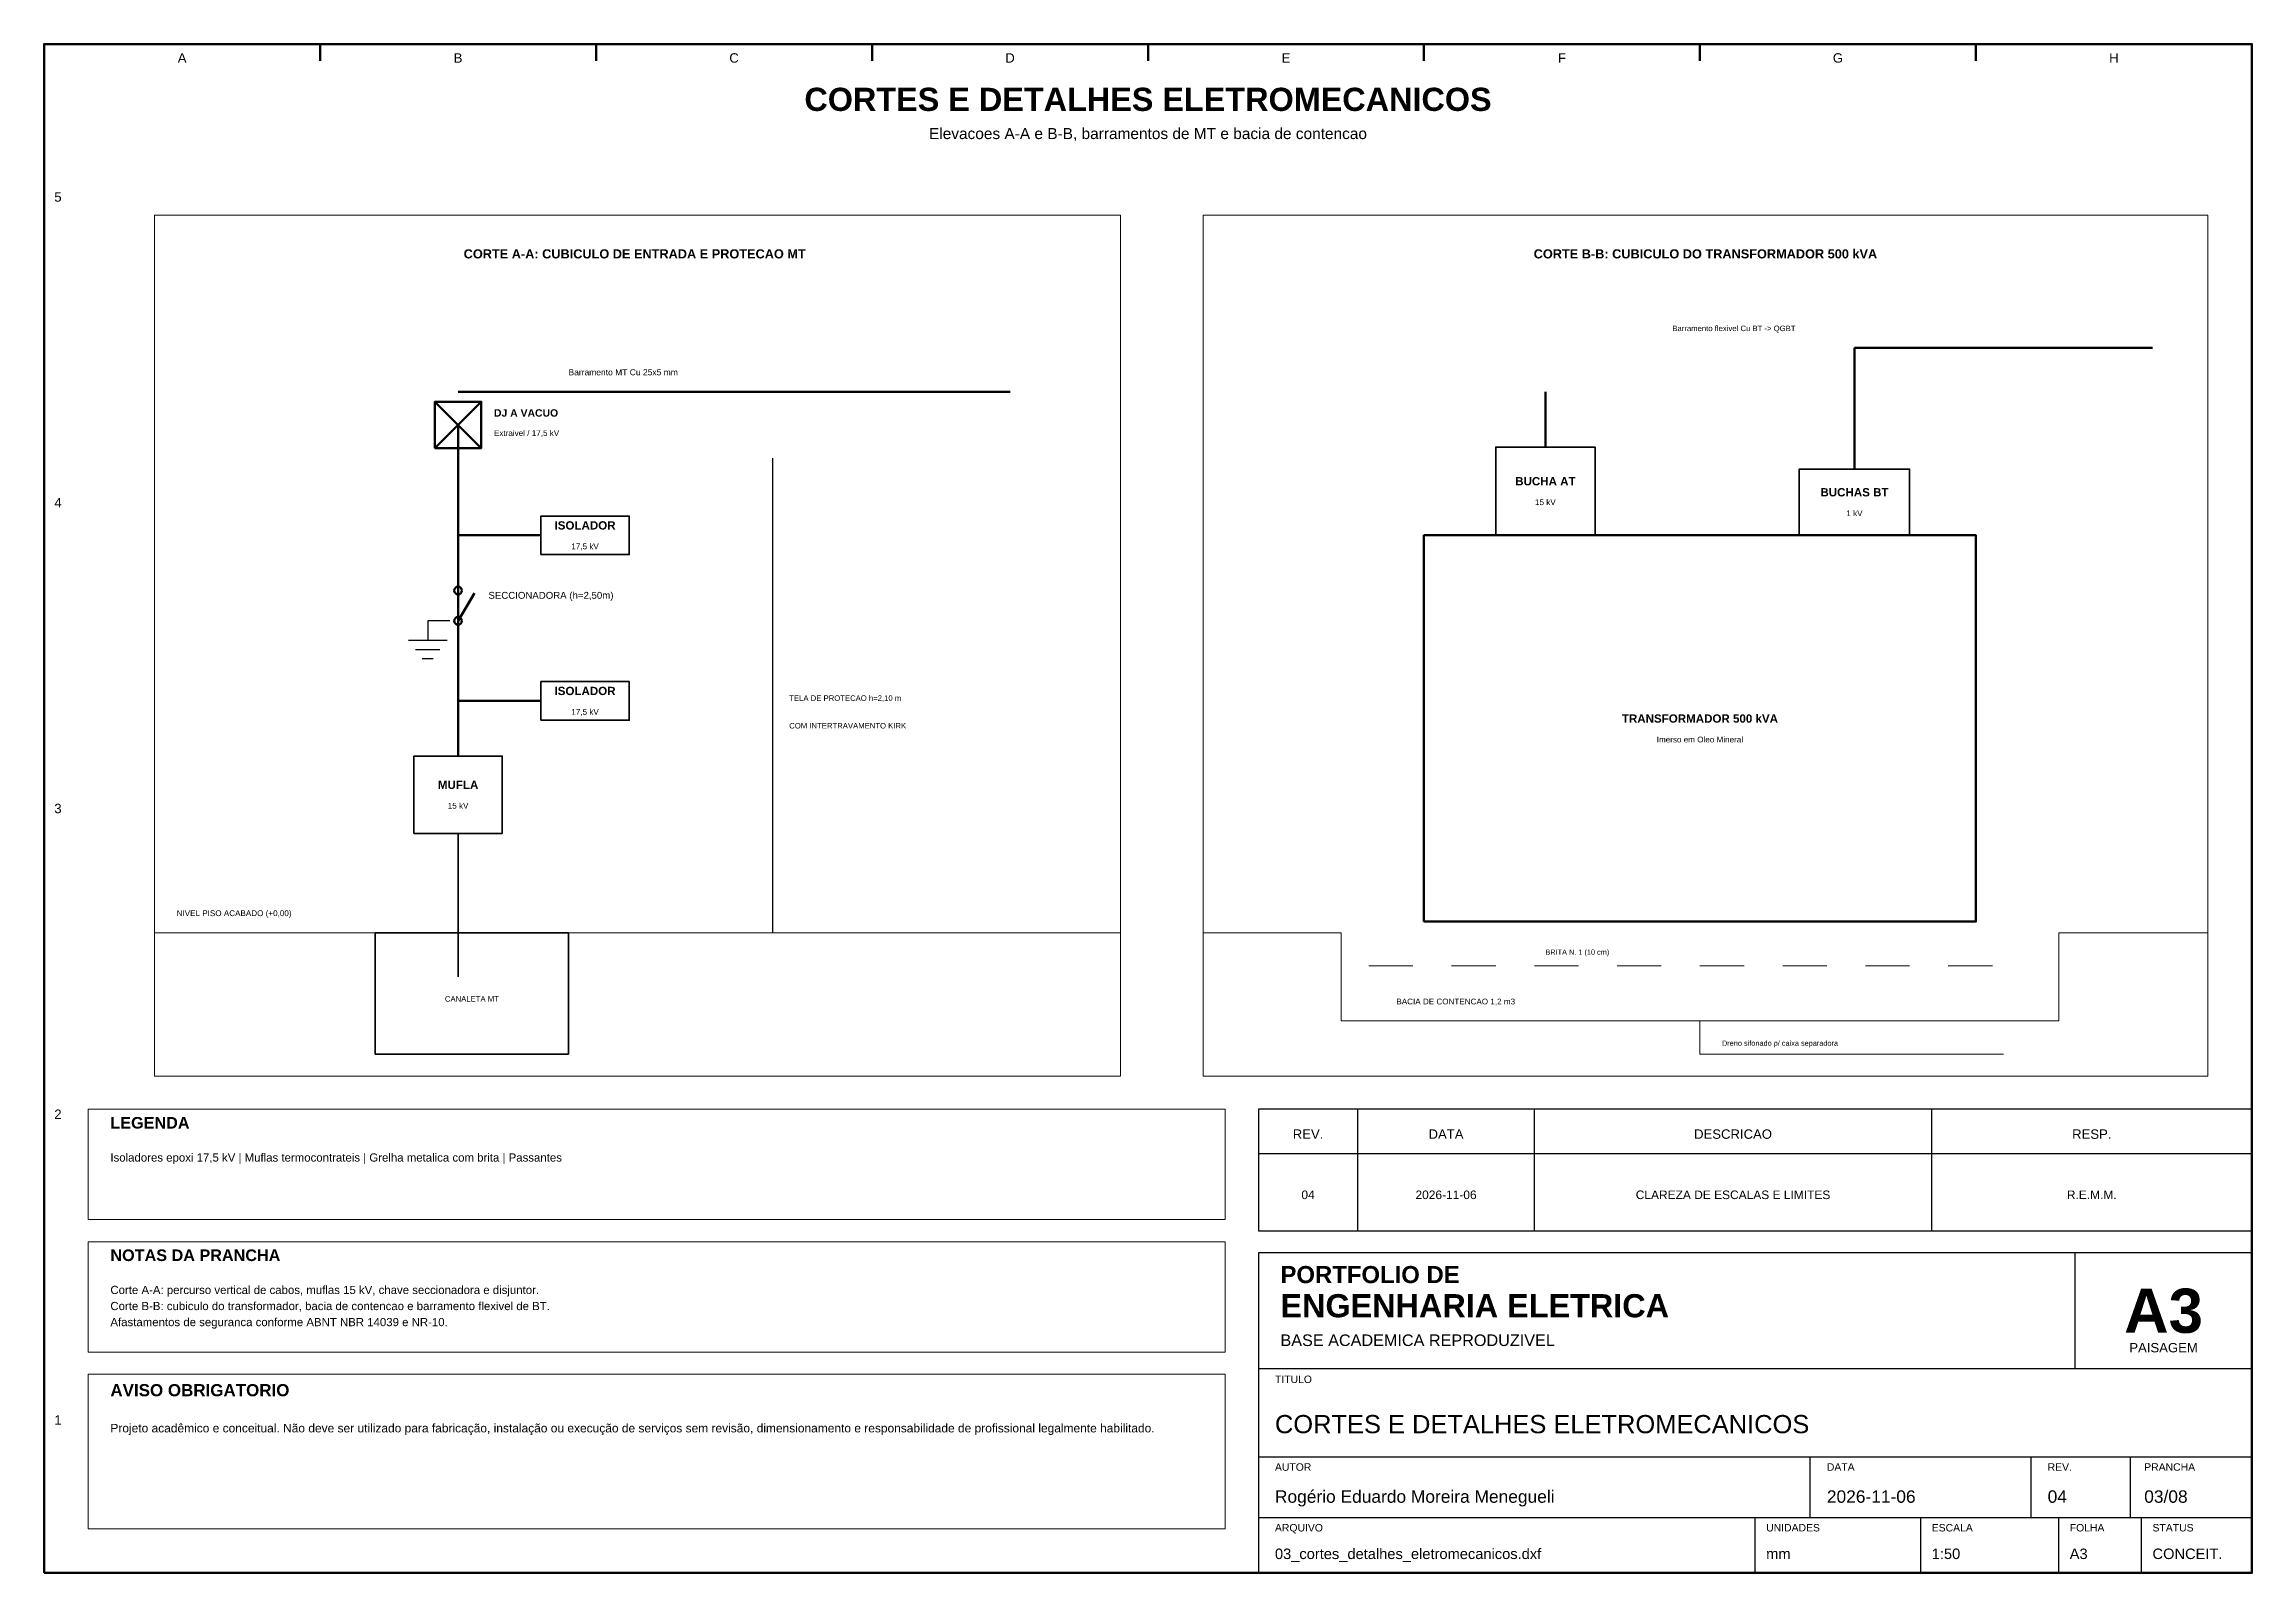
# Model space of a CAD drawing. Header units: millimetres. Extents: x 10 to 410, y 10 to 287.
import ezdxf
from ezdxf.enums import TextEntityAlignment as Align

# ---------------------------------------------------------------- set-up
doc = ezdxf.new("R2010")
doc.units = ezdxf.units.MM
for name, color, linetype, lineweight in [('00_MOLDURA', 7, 'CONTINUOUS', 50), ('01_CARIMBO', 7, 'CONTINUOUS', 25), ('02_TEXTO', 7, 'CONTINUOUS', 18), ('04_EQUIPAMENTOS', 32, 'CONTINUOUS', 35), ('05_POTENCIA', 12, 'CONTINUOUS', 50), ('06_COMANDO', 94, 'CONTINUOUS', 25), ('08_CABOS', 124, 'CONTINUOUS', 35), ('10_ELETROCALHAS', 251, 'CONTINUOUS', 35), ('11_ARQUITETURA', 253, 'CONTINUOUS', 18), ('12_LEGENDA', 7, 'CONTINUOUS', 18), ('13_NOTAS', 7, 'CONTINUOUS', 18)]:
    doc.layers.add(name, color=color, linetype=linetype, lineweight=lineweight)
doc.styles.add('PORTFOLIO_TEXTO', font='arial.ttf')
doc.styles.add('PORTFOLIO_TITULO', font='arialbd.ttf', dxfattribs={"width": 0.92})

# ---------------------------------------------------------------- blocks, each defined once
blk = doc.blocks.new('CARIMBO_A3')
at = {"layer": '01_CARIMBO'}
for p, q in [((148, 37), (148, 58)), ((0, 37), (180, 37)), ((0, 21), (180, 21)), ((100, 10), (100, 21)), ((140, 10), (140, 21)), ((158, 10), (158, 21)), ((0, 10), (180, 10)), ((90, 0), (90, 10)), ((120, 0), (120, 10)), ((145, 0), (145, 10)), ((160, 0), (160, 10))]:
    blk.add_line(p, q, dxfattribs=at)
blk.add_lwpolyline([(0, 0), (180, 0), (180, 58), (0, 58)], close=True, dxfattribs=at)
at = {"layer": '01_CARIMBO', "style": 'PORTFOLIO_TEXTO'}
for s, p in [('TITULO', (3, 34.4)), ('AUTOR', (3, 18.5)), ('DATA', (103, 18.5)), ('REV.', (143, 18.5)), ('PRANCHA', (160.5, 18.5)), ('ARQUIVO', (3, 7.5)), ('UNIDADES', (92, 7.5)), ('ESCALA', (122, 7.5)), ('FOLHA', (147, 7.5)), ('STATUS', (162, 7.5))]:
    blk.add_text(s, height=1.35, dxfattribs=at).set_placement(p)
at = {"layer": '02_TEXTO'}
for s, height, style, p in [('PORTFOLIO DE', 3.1, 'PORTFOLIO_TITULO', (4, 52.5)), ('ENGENHARIA ELETRICA', 4.2, 'PORTFOLIO_TITULO', (4, 46.3)), ('BASE ACADEMICA REPRODUZIVEL', 2.1, 'PORTFOLIO_TEXTO', (4, 41.1))]:
    blk.add_text(s, height=height, dxfattribs=dict(at, style=style)).set_placement(p)
for s, height, style, p in [('A3', 8, 'PORTFOLIO_TITULO', (164, 47.5)), ('PAISAGEM', 1.7, 'PORTFOLIO_TEXTO', (164, 40.8))]:
    blk.add_text(s, height=height, dxfattribs=dict(at, style=style)).set_placement(p, align=Align.MIDDLE_CENTER)
at = {"layer": '02_TEXTO', "style": 'PORTFOLIO_TEXTO'}
for tag, p, height in [('TITULO', (3, 25.3), 3.3), ('AUTOR', (3, 12.7), 2.25), ('DATA', (103, 12.7), 2.25), ('REVISAO', (143, 12.7), 2.25), ('PRANCHA', (160.5, 12.7), 2.25), ('ARQUIVO', (3, 2.5), 1.9), ('UNIDADES', (92, 2.5), 1.9), ('ESCALA', (122, 2.5), 1.9), ('FOLHA', (147, 2.5), 1.9), ('STATUS', (162, 2.5), 1.9)]:
    blk.add_attdef(tag, p, '', height=height, dxfattribs=at)

msp = doc.modelspace()

# ---------------------------------------------------------------- linework, layer by layer
at = {"layer": '00_MOLDURA'}
for p, q in [((60, 287), (60, 284)), ((110, 287), (110, 284)), ((160, 287), (160, 284)), ((210, 287), (210, 284)), ((260, 287), (260, 284)), ((310, 287), (310, 284)), ((360, 287), (360, 284))]:
    msp.add_line(p, q, dxfattribs=at)
msp.add_lwpolyline([(10, 10), (410, 10), (410, 287), (10, 287)], close=True, dxfattribs=at)
at = {"layer": '01_CARIMBO'}
for p, q in [((248, 72), (248, 94)), ((280, 72), (280, 94)), ((352, 72), (352, 94)), ((230, 86), (410, 86))]:
    msp.add_line(p, q, dxfattribs=at)
msp.add_lwpolyline([(230, 72), (410, 72), (410, 94), (230, 94)], close=True, dxfattribs=at)
at = {"layer": '04_EQUIPAMENTOS'}
for points in [[(273, 198), (291, 198), (291, 214), (273, 214)], [(328, 198), (348, 198), (348, 210), (328, 210)], [(100, 194.5), (116, 194.5), (116, 201.5), (100, 201.5)], [(100, 164.5), (116, 164.5), (116, 171.5), (100, 171.5)], [(77, 144), (93, 144), (93, 158), (77, 158)]]:
    msp.add_lwpolyline(points, close=True, dxfattribs=at)
at = {"layer": '05_POTENCIA'}
for p, q in [((338, 210), (338, 232)), ((338, 232), (392, 232)), ((85, 224), (185, 224)), ((282, 214), (282, 224)), ((80.8, 213.8), (89.2, 222.2)), ((80.8, 222.2), (89.2, 213.8)), ((85, 158), (85, 218)), ((85, 198), (100, 198)), ((85, 191), (85, 188)), ((85, 182.5), (88, 187.5)), ((85, 182.5), (85, 179.5)), ((85, 168), (100, 168))]:
    msp.add_line(p, q, dxfattribs=at)
for points in [[(80.8, 213.8), (89.2, 213.8), (89.2, 222.2), (80.8, 222.2)], [(260, 128), (360, 128), (360, 198), (260, 198)]]:
    msp.add_lwpolyline(points, close=True, dxfattribs=at)
for centre in [(85, 188), (85, 182.5)]:
    msp.add_circle(centre, 0.7, dxfattribs=at)
at = {"layer": '06_COMANDO'}
for p, q in [((142, 126), (142, 212)), ((83.5, 182.5), (79.5, 182.5)), ((79.5, 182.5), (79.5, 179)), ((76, 179), (83, 179)), ((77.3, 177.3), (81.7, 177.3)), ((78.5, 175.7), (80.5, 175.7))]:
    msp.add_line(p, q, dxfattribs=at)
at = {"layer": '08_CABOS'}
msp.add_line((85, 118), (85, 144), dxfattribs=at)
at = {"layer": '10_ELETROCALHAS'}
msp.add_lwpolyline([(70, 104), (105, 104), (105, 126), (70, 126)], close=True, dxfattribs=at)
at = {"layer": '11_ARQUITETURA'}
for p, q in [((30, 126), (205, 126)), ((220, 126), (245, 126)), ((245, 126), (245, 110)), ((375, 126), (402, 126)), ((375, 110), (375, 126)), ((250, 120), (258, 120)), ((265, 120), (273, 120)), ((280, 120), (288, 120)), ((295, 120), (303, 120)), ((310, 120), (318, 120)), ((325, 120), (333, 120)), ((340, 120), (348, 120)), ((355, 120), (363, 120)), ((245, 110), (375, 110)), ((310, 110), (310, 104)), ((310, 104), (365, 104))]:
    msp.add_line(p, q, dxfattribs=at)
for points in [[(30, 100), (205, 100), (205, 256), (30, 256)], [(220, 100), (402, 100), (402, 256), (220, 256)]]:
    msp.add_lwpolyline(points, close=True, dxfattribs=at)
at = {"layer": '12_LEGENDA'}
msp.add_lwpolyline([(18, 74), (224, 74), (224, 94), (18, 94)], close=True, dxfattribs=at)
at = {"layer": '13_NOTAS'}
for points in [[(18, 50), (224, 50), (224, 70), (18, 70)], [(18, 18), (224, 18), (224, 46), (18, 46)]]:
    msp.add_lwpolyline(points, close=True, dxfattribs=at)

# ---------------------------------------------------------------- block references
at = {"layer": '01_CARIMBO'}
msp.add_blockref('CARIMBO_A3', (230, 10), dxfattribs=at).add_auto_attribs({'TITULO': 'CORTES E DETALHES ELETROMECANICOS', 'AUTOR': 'Rogério Eduardo Moreira Menegueli', 'DATA': '2026-11-06', 'REVISAO': '04', 'PRANCHA': '03/08', 'ARQUIVO': '03_cortes_detalhes_eletromecanicos.dxf', 'UNIDADES': 'mm', 'ESCALA': '1:50', 'FOLHA': 'A3', 'STATUS': 'CONCEIT.'})

# ---------------------------------------------------------------- texts
at = {"layer": '00_MOLDURA', "style": 'PORTFOLIO_TEXTO'}
for s, p in [('A', (35, 284.5)), ('B', (85, 284.5)), ('C', (135, 284.5)), ('D', (185, 284.5)), ('E', (235, 284.5)), ('F', (285, 284.5)), ('G', (335, 284.5)), ('H', (385, 284.5)), ('5', (12.5, 259.3)), ('4', (12.5, 203.9)), ('3', (12.5, 148.5)), ('2', (12.5, 93.1)), ('1', (12.5, 37.7))]:
    msp.add_text(s, height=1.7, dxfattribs=at).set_placement(p, align=Align.MIDDLE_CENTER)
at = {"layer": '01_CARIMBO', "style": 'PORTFOLIO_TEXTO'}
for s, p in [('REV.', (239, 89.5)), ('DATA', (264, 89.5)), ('DESCRICAO', (316, 89.5)), ('RESP.', (381, 89.5))]:
    msp.add_text(s, height=1.7, dxfattribs=at).set_placement(p, align=Align.MIDDLE_CENTER)
at = {"layer": '02_TEXTO'}
for s, height, style, p in [('CORTES E DETALHES ELETROMECANICOS', 4.2, 'PORTFOLIO_TITULO', (210, 277)), ('Elevacoes A-A e B-B, barramentos de MT e bacia de contencao', 2, 'PORTFOLIO_TEXTO', (210, 270.8)), ('15 kV', 1.05, 'PORTFOLIO_TEXTO', (282, 204)), ('1 kV', 1.05, 'PORTFOLIO_TEXTO', (338, 202)), ('17,5 kV', 1.05, 'PORTFOLIO_TEXTO', (108, 196)), ('17,5 kV', 1.05, 'PORTFOLIO_TEXTO', (108, 166)), ('Imerso em Oleo Mineral', 1.05, 'PORTFOLIO_TEXTO', (310, 161)), ('15 kV', 1.05, 'PORTFOLIO_TEXTO', (85, 149)), ('04', 1.55, 'PORTFOLIO_TEXTO', (239, 78.5)), ('2026-11-06', 1.55, 'PORTFOLIO_TEXTO', (264, 78.5)), ('CLAREZA DE ESCALAS E LIMITES', 1.55, 'PORTFOLIO_TEXTO', (316, 78.5)), ('R.E.M.M.', 1.55, 'PORTFOLIO_TEXTO', (381, 78.5))]:
    msp.add_text(s, height=height, dxfattribs=dict(at, style=style)).set_placement(p, align=Align.MIDDLE_CENTER)
at = {"layer": '02_TEXTO', "style": 'PORTFOLIO_TEXTO'}
msp.add_text('Extraivel / 17,5 kV', height=1.05, dxfattribs=at).set_placement((91.5, 216))
at = {"layer": '04_EQUIPAMENTOS'}
for s, height, style, p in [('DJ A VACUO', 1.35, 'PORTFOLIO_TITULO', (91.5, 219.5)), ('SECCIONADORA (h=2,50m)', 1.25, 'PORTFOLIO_TEXTO', (90.5, 186.5))]:
    msp.add_text(s, height=height, dxfattribs=dict(at, style=style)).set_placement(p)
at = {"layer": '04_EQUIPAMENTOS', "style": 'PORTFOLIO_TITULO'}
for s, p in [('BUCHA AT', (282, 207.8)), ('BUCHAS BT', (338, 205.8)), ('ISOLADOR', (108, 199.8)), ('ISOLADOR', (108, 169.8)), ('MUFLA', (85, 152.8))]:
    msp.add_text(s, height=1.5, dxfattribs=at).set_placement(p, align=Align.MIDDLE_CENTER)
at = {"layer": '05_POTENCIA', "style": 'PORTFOLIO_TEXTO'}
for s, height, p in [('Barramento flexivel Cu BT -> QGBT', 1, (305, 235)), ('Barramento MT Cu 25x5 mm', 1.1, (105, 227))]:
    msp.add_text(s, height=height, dxfattribs=at).set_placement(p)
at = {"layer": '05_POTENCIA', "style": 'PORTFOLIO_TITULO'}
msp.add_text('TRANSFORMADOR 500 kVA', height=1.5, dxfattribs=at).set_placement((310, 164.8), align=Align.MIDDLE_CENTER)
at = {"layer": '06_COMANDO', "style": 'PORTFOLIO_TEXTO'}
for s, p in [('TELA DE PROTECAO h=2,10 m', (145, 168)), ('COM INTERTRAVAMENTO KIRK', (145, 163))]:
    msp.add_text(s, height=1, dxfattribs=at).set_placement(p)
at = {"layer": '10_ELETROCALHAS', "style": 'PORTFOLIO_TEXTO'}
msp.add_text('CANALETA MT', height=1, dxfattribs=at).set_placement((87.5, 114), align=Align.MIDDLE_CENTER)
at = {"layer": '11_ARQUITETURA', "style": 'PORTFOLIO_TITULO'}
for s, p in [('CORTE A-A: CUBICULO DE ENTRADA E PROTECAO MT', (117, 249)), ('CORTE B-B: CUBICULO DO TRANSFORMADOR 500 kVA', (311, 249))]:
    msp.add_text(s, height=1.65, dxfattribs=at).set_placement(p, align=Align.MIDDLE_CENTER)
at = {"layer": '11_ARQUITETURA', "style": 'PORTFOLIO_TEXTO'}
for s, height, p in [('NIVEL PISO ACABADO (+0,00)', 1.05, (34, 129)), ('BRITA N. 1 (10 cm)', 0.95, (282, 122)), ('BACIA DE CONTENCAO 1,2 m3', 1.05, (255, 113)), ('Dreno sifonado p/ caixa separadora', 0.95, (314, 105.5))]:
    msp.add_text(s, height=height, dxfattribs=at).set_placement(p)
at = {"layer": '12_LEGENDA', "style": 'PORTFOLIO_TITULO'}
msp.add_text('LEGENDA', height=2.1, dxfattribs=at).set_placement((22, 90.5))
at = {"layer": '12_LEGENDA', "insert": (22, 86), "char_height": 1.48, "width": 198, "attachment_point": 1, "line_spacing_factor": 1.18, "style": 'PORTFOLIO_TEXTO'}
msp.add_mtext('Isoladores epoxi 17,5 kV | Muflas termocontrateis | Grelha metalica com brita | Passantes', dxfattribs=at)
at = {"layer": '13_NOTAS', "style": 'PORTFOLIO_TITULO'}
for s, height, p in [('NOTAS DA PRANCHA', 2.1, (22, 66.5)), ('AVISO OBRIGATORIO', 2.2, (22, 42))]:
    msp.add_text(s, height=height, dxfattribs=at).set_placement(p)
at = {"layer": '13_NOTAS', "width": 198, "attachment_point": 1, "line_spacing_factor": 1.18, "style": 'PORTFOLIO_TEXTO'}
for s, insert, char_height in [('Corte A-A: percurso vertical de cabos, muflas 15 kV, chave seccionadora e disjuntor.\\PCorte B-B: cubiculo do transformador, bacia de contencao e barramento flexivel de BT.\\PAfastamentos de seguranca conforme ABNT NBR 14039 e NR-10.', (22, 62), 1.48), ('Projeto acadêmico e conceitual. Não deve ser utilizado para fabricação, instalação ou execução de serviços sem revisão, dimensionamento e responsabilidade de profissional legalmente habilitado.', (22, 37), 1.55)]:
    msp.add_mtext(s, dxfattribs=dict(at, insert=insert, char_height=char_height))

doc.saveas('drawing.dxf')
